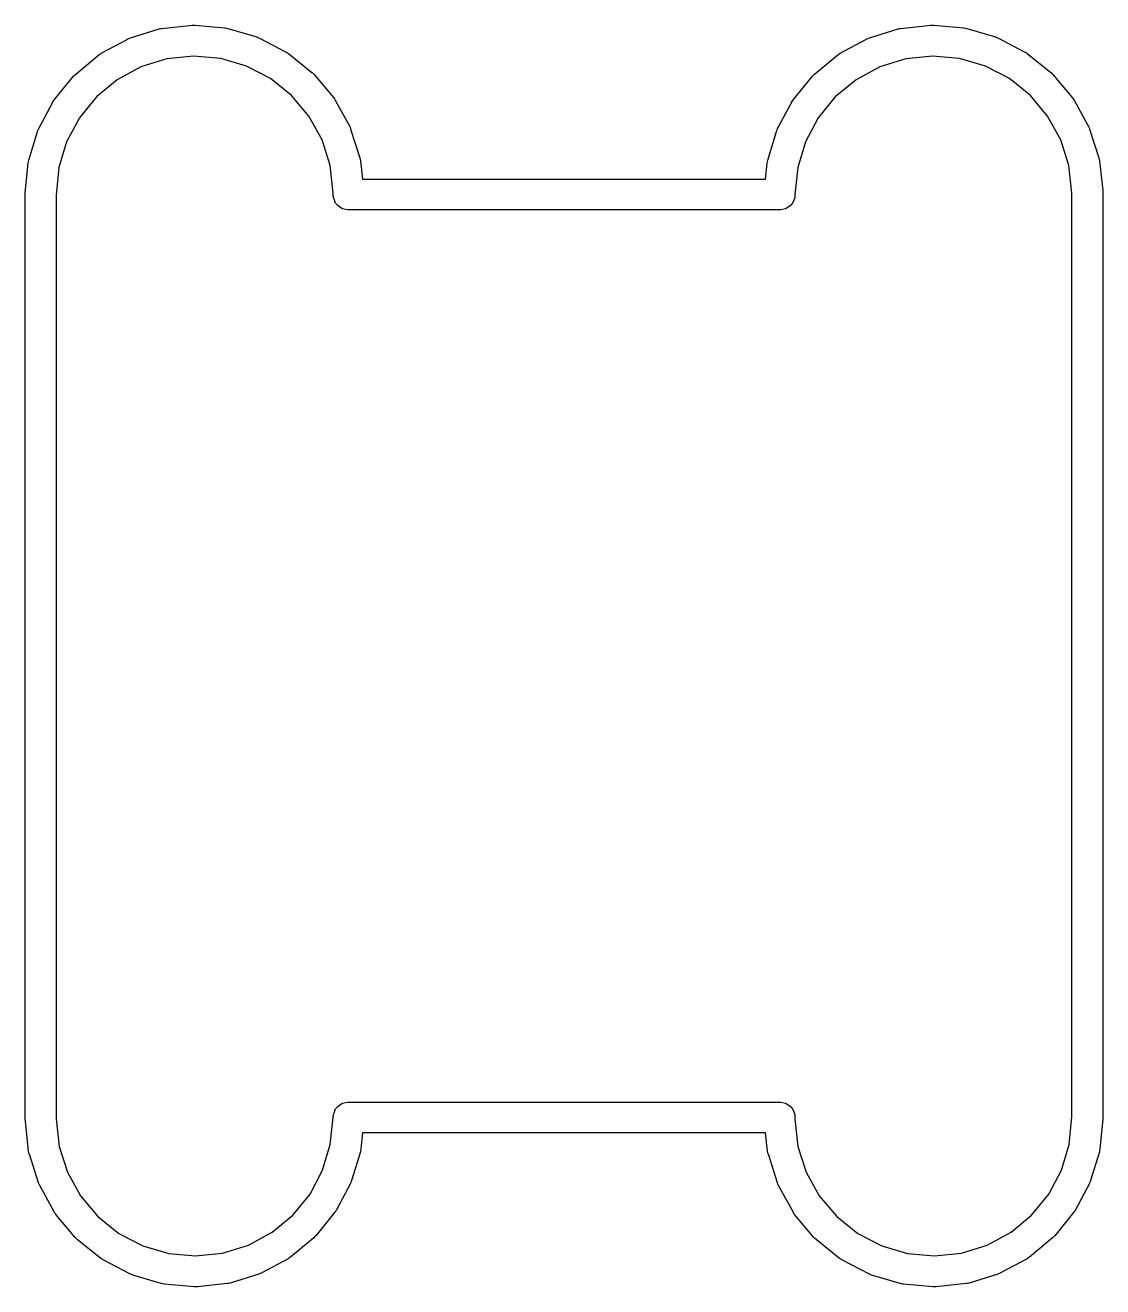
# Model space of a CAD drawing. Extents: x 95 to 260, y -129 to -48.
# Drawn here: x 143.506 to 147.006, y -94.601 to -90.501 of the extents above; entities that cross this region are included whole.
import ezdxf

# ---------------------------------------------------------------- set-up
doc = ezdxf.new("R2010")
doc.units = 0
doc.layers.add('BLACK', color=7, linetype='CONTINUOUS')

msp = doc.modelspace()

# ---------------------------------------------------------------- linework, layer by layer
at = {"layer": 'BLACK', "linetype": 'CONTINUOUS'}
for p, q in [((143.848, -90.5426), (143.941, -90.5137)), ((143.941, -90.5137), (143.942, -90.5135)), ((143.941, -90.5137), (143.941, -90.5137)), ((143.942, -90.5135), (143.946, -90.5126)), ((143.946, -90.5126), (143.95, -90.5117)), ((143.95, -90.5117), (144.048, -90.5015)), ((144.048, -90.5015), (144.048, -90.5015)), ((144.048, -90.5015), (144.048, -90.5015)), ((144.048, -90.5015), (144.053, -90.5015)), ((144.053, -90.5015), (144.057, -90.5015)), ((144.057, -90.5015), (144.154, -90.5103)), ((144.154, -90.5103), (144.154, -90.5103)), ((144.154, -90.5103), (144.154, -90.5103)), ((144.154, -90.5103), (144.155, -90.5104)), ((144.155, -90.5104), (144.16, -90.5113)), ((144.16, -90.5113), (144.164, -90.5121)), ((144.164, -90.5121), (144.258, -90.5397)), ((146.248, -90.5426), (146.341, -90.5137)), ((146.341, -90.5137), (146.342, -90.5135)), ((146.341, -90.5137), (146.341, -90.5137)), ((146.342, -90.5135), (146.346, -90.5126)), ((146.346, -90.5126), (146.35, -90.5117)), ((146.35, -90.5117), (146.448, -90.5015)), ((146.448, -90.5015), (146.448, -90.5015)), ((146.448, -90.5015), (146.448, -90.5015)), ((146.448, -90.5015), (146.453, -90.5015)), ((146.453, -90.5015), (146.457, -90.5015)), ((146.457, -90.5015), (146.554, -90.5103)), ((146.554, -90.5103), (146.554, -90.5103)), ((146.554, -90.5103), (146.554, -90.5103)), ((146.554, -90.5103), (146.555, -90.5104)), ((146.555, -90.5104), (146.56, -90.5113)), ((146.56, -90.5113), (146.564, -90.5121)), ((146.564, -90.5121), (146.658, -90.5397)), ((143.753, -90.5927), (143.839, -90.5463)), ((143.839, -90.546), (143.843, -90.5443)), ((143.839, -90.5463), (143.839, -90.546)), ((143.839, -90.5463), (143.839, -90.5463)), ((143.839, -90.5463), (143.839, -90.5463)), ((143.843, -90.5443), (143.848, -90.5426)), ((144.258, -90.5397), (144.258, -90.5399)), ((144.258, -90.5399), (144.262, -90.5416)), ((144.262, -90.5416), (144.267, -90.5433)), ((144.267, -90.5433), (144.353, -90.5886)), ((146.153, -90.5927), (146.239, -90.5463)), ((146.239, -90.546), (146.243, -90.5443)), ((146.239, -90.5463), (146.239, -90.546)), ((146.239, -90.5463), (146.239, -90.5463)), ((146.239, -90.5463), (146.239, -90.5463)), ((146.243, -90.5443), (146.248, -90.5426)), ((146.658, -90.5397), (146.658, -90.5399)), ((146.658, -90.5399), (146.662, -90.5416)), ((146.662, -90.5416), (146.667, -90.5433)), ((146.667, -90.5433), (146.753, -90.5886)), ((143.67, -90.6604), (143.745, -90.5982)), ((143.745, -90.5978), (143.749, -90.5953)), ((143.745, -90.5982), (143.745, -90.5978)), ((143.745, -90.5982), (143.745, -90.5982)), ((143.745, -90.5982), (143.745, -90.5982)), ((143.749, -90.5953), (143.753, -90.5927)), ((144.353, -90.5886), (144.353, -90.5886)), ((144.353, -90.5886), (144.353, -90.5886)), ((144.353, -90.5886), (144.354, -90.5889)), ((144.354, -90.5889), (144.358, -90.5914)), ((144.358, -90.5914), (144.361, -90.5939)), ((144.361, -90.5939), (144.437, -90.655)), ((146.07, -90.6604), (146.145, -90.5982)), ((146.145, -90.5978), (146.149, -90.5953)), ((146.145, -90.5982), (146.145, -90.5978)), ((146.145, -90.5982), (146.145, -90.5982)), ((146.145, -90.5982), (146.145, -90.5982)), ((146.149, -90.5953), (146.153, -90.5927)), ((146.753, -90.5886), (146.753, -90.5886)), ((146.753, -90.5886), (146.753, -90.5886)), ((146.753, -90.5886), (146.754, -90.5889)), ((146.754, -90.5889), (146.758, -90.5914)), ((146.758, -90.5914), (146.761, -90.5939)), ((146.761, -90.5939), (146.837, -90.655)), ((143.882, -90.6366), (143.805, -90.6784)), ((143.966, -90.6107), (143.882, -90.6366)), ((144.053, -90.6015), (143.966, -90.6107)), ((144.141, -90.6095), (144.053, -90.6015)), ((144.225, -90.6342), (144.141, -90.6095)), ((144.303, -90.6749), (144.225, -90.6342)), ((146.282, -90.6366), (146.205, -90.6784)), ((146.366, -90.6107), (146.282, -90.6366)), ((146.453, -90.6015), (146.366, -90.6107)), ((146.541, -90.6095), (146.453, -90.6015)), ((146.625, -90.6342), (146.541, -90.6095)), ((146.703, -90.6749), (146.625, -90.6342)), ((143.601, -90.743), (143.663, -90.6673)), ((143.663, -90.6668), (143.666, -90.6637)), ((143.663, -90.6673), (143.663, -90.6668)), ((143.666, -90.6637), (143.67, -90.6604)), ((143.805, -90.6784), (143.737, -90.7343)), ((144.371, -90.7299), (144.303, -90.6749)), ((144.437, -90.655), (144.438, -90.6555)), ((144.438, -90.6555), (144.441, -90.6587)), ((144.441, -90.6587), (144.444, -90.6619)), ((144.444, -90.6619), (144.507, -90.7366)), ((146.001, -90.743), (146.063, -90.6673)), ((146.063, -90.6668), (146.066, -90.6637)), ((146.063, -90.6673), (146.063, -90.6668)), ((146.066, -90.6637), (146.07, -90.6604)), ((146.205, -90.6784), (146.137, -90.7343)), ((146.771, -90.7299), (146.703, -90.6749)), ((146.837, -90.655), (146.838, -90.6555)), ((146.838, -90.6555), (146.841, -90.6587)), ((146.841, -90.6587), (146.844, -90.6619)), ((146.844, -90.6619), (146.907, -90.7366)), ((143.55, -90.8372), (143.596, -90.7511)), ((143.596, -90.7505), (143.598, -90.7468)), ((143.596, -90.7511), (143.596, -90.7505)), ((143.596, -90.7511), (143.596, -90.7511)), ((143.596, -90.7511), (143.596, -90.7511)), ((143.598, -90.7468), (143.601, -90.743)), ((143.737, -90.7343), (143.682, -90.8024)), ((144.427, -90.7971), (144.371, -90.7299)), ((144.507, -90.7366), (144.508, -90.7372)), ((144.508, -90.7372), (144.51, -90.7409)), ((144.51, -90.7409), (144.513, -90.7447)), ((144.513, -90.7447), (144.56, -90.8302)), ((145.95, -90.8372), (145.996, -90.7511)), ((145.996, -90.7505), (145.998, -90.7468)), ((145.996, -90.7511), (145.996, -90.7505)), ((145.996, -90.7511), (145.996, -90.7511)), ((145.996, -90.7511), (145.996, -90.7511)), ((145.998, -90.7468), (146.001, -90.743)), ((146.137, -90.7343), (146.082, -90.8024)), ((146.827, -90.7971), (146.771, -90.7299)), ((146.907, -90.7366), (146.908, -90.7372)), ((146.908, -90.7372), (146.91, -90.7409)), ((146.91, -90.7409), (146.913, -90.7447)), ((146.913, -90.7447), (146.96, -90.8302)), ((143.682, -90.8024), (143.64, -90.8799)), ((144.47, -90.8741), (144.427, -90.7971)), ((146.082, -90.8024), (146.04, -90.8799)), ((146.87, -90.8741), (146.827, -90.7971)), ((143.546, -90.8456), (143.548, -90.8415)), ((143.548, -90.8415), (143.55, -90.8372)), ((144.56, -90.8302), (144.56, -90.8302)), ((144.56, -90.8302), (144.56, -90.8302)), ((144.56, -90.8302), (144.56, -90.8308)), ((144.56, -90.8308), (144.562, -90.835)), ((144.562, -90.835), (144.563, -90.8392)), ((144.563, -90.8392), (144.593, -90.9322)), ((145.946, -90.8456), (145.948, -90.8415)), ((145.948, -90.8415), (145.95, -90.8372)), ((146.96, -90.8302), (146.96, -90.8302)), ((146.96, -90.8302), (146.96, -90.8302)), ((146.96, -90.8302), (146.96, -90.8308)), ((146.96, -90.8308), (146.962, -90.835)), ((146.962, -90.835), (146.963, -90.8392)), ((146.963, -90.8392), (146.993, -90.9322)), ((143.518, -90.9397), (143.546, -90.8463)), ((143.546, -90.8463), (143.546, -90.8456)), ((143.64, -90.8799), (143.615, -90.9639)), ((144.496, -90.9577), (144.47, -90.8741)), ((145.918, -90.9397), (145.946, -90.8463)), ((145.946, -90.8463), (145.946, -90.8456)), ((146.04, -90.8799), (146.015, -90.9639)), ((146.896, -90.9577), (146.87, -90.8741)), ((143.506, -91.0464), (143.516, -90.9493)), ((143.516, -90.9486), (143.517, -90.9442)), ((143.516, -90.9492), (143.516, -90.9486)), ((143.516, -90.9493), (143.516, -90.9492)), ((143.516, -90.9493), (143.516, -90.9493)), ((143.517, -90.9442), (143.518, -90.9397)), ((143.615, -90.9639), (143.606, -91.0537)), ((144.506, -91.0472), (144.496, -90.9577)), ((144.593, -90.9322), (144.593, -90.9328)), ((144.593, -90.9328), (144.594, -90.9373)), ((144.594, -90.9373), (144.595, -90.9417)), ((144.595, -90.9417), (144.602, -91.0012)), ((145.911, -91.0012), (145.916, -90.9493)), ((145.916, -90.9486), (145.917, -90.9442)), ((145.916, -90.9492), (145.916, -90.9486)), ((145.916, -90.9493), (145.916, -90.9492)), ((145.916, -90.9493), (145.916, -90.9493)), ((145.917, -90.9442), (145.918, -90.9397)), ((146.015, -90.9639), (146.006, -91.0512)), ((146.906, -91.0472), (146.896, -90.9577)), ((146.993, -90.9322), (146.993, -90.9328)), ((146.993, -90.9328), (146.994, -90.9373)), ((146.994, -90.9373), (146.995, -90.9417)), ((146.995, -90.9417), (147.006, -91.0387)), ((144.602, -91.0012), (145.911, -91.0012)), ((143.506, -91.0488), (143.506, -91.0464)), ((143.506, -91.0464), (143.506, -91.0464)), ((143.506, -94.0537), (143.506, -91.0488)), ((144.506, -91.049), (144.506, -91.0472)), ((144.506, -91.0512), (144.506, -91.049)), ((146.906, -91.0515), (146.906, -91.0472)), ((147.006, -91.0387), (147.006, -91.0394)), ((147.006, -91.0394), (147.006, -91.0417)), ((147.006, -91.0417), (147.006, -91.0439)), ((147.006, -91.0439), (147.006, -91.0486)), ((147.006, -91.0486), (147.006, -91.0488)), ((147.006, -91.0488), (147.006, -94.0537)), ((143.606, -91.0537), (143.606, -94.051)), ((144.507, -91.0611), (144.506, -91.0512)), ((144.51, -91.0705), (144.507, -91.0611)), ((144.514, -91.0792), (144.51, -91.0705)), ((144.521, -91.0868), (144.514, -91.0792)), ((144.528, -91.093), (144.521, -91.0868)), ((145.992, -91.0868), (145.984, -91.093)), ((145.998, -91.0792), (145.992, -91.0868)), ((146.003, -91.0705), (145.998, -91.0792)), ((146.006, -91.0611), (146.003, -91.0705)), ((146.006, -91.0512), (146.006, -91.0512)), ((146.006, -91.0512), (146.006, -91.0611)), ((146.906, -94.0488), (146.906, -91.0515)), ((144.537, -91.0977), (144.528, -91.093)), ((144.546, -91.1005), (144.537, -91.0977)), ((144.554, -91.1012), (144.546, -91.1005)), ((145.959, -91.1012), (144.554, -91.1012)), ((145.966, -91.1005), (145.959, -91.1012)), ((145.975, -91.0977), (145.966, -91.1005)), ((145.984, -91.093), (145.975, -91.0977)), ((144.546, -94.002), (144.554, -94.0012)), ((144.554, -94.0012), (145.959, -94.0012)), ((145.959, -94.0012), (145.966, -94.002)), ((144.506, -94.0512), (144.507, -94.0414)), ((144.507, -94.0414), (144.51, -94.032)), ((144.51, -94.032), (144.514, -94.0233)), ((144.514, -94.0233), (144.521, -94.0157)), ((144.521, -94.0157), (144.528, -94.0095)), ((144.528, -94.0095), (144.537, -94.0048)), ((144.537, -94.0048), (144.546, -94.002)), ((145.966, -94.002), (145.975, -94.0048)), ((145.975, -94.0048), (145.984, -94.0095)), ((145.984, -94.0095), (145.992, -94.0157)), ((145.992, -94.0157), (145.998, -94.0233)), ((145.998, -94.0233), (146.003, -94.032)), ((146.003, -94.032), (146.006, -94.0414)), ((146.006, -94.0414), (146.006, -94.0512)), ((143.506, -94.0539), (143.506, -94.0537)), ((143.506, -94.0586), (143.506, -94.0539)), ((143.507, -94.0608), (143.506, -94.0586)), ((143.507, -94.0631), (143.507, -94.0608)), ((143.507, -94.0638), (143.507, -94.0631)), ((143.517, -94.1608), (143.507, -94.0638)), ((143.606, -94.051), (143.606, -94.0553)), ((143.606, -94.0553), (143.616, -94.1448)), ((144.497, -94.1386), (144.506, -94.0513)), ((144.506, -94.0513), (144.506, -94.0512)), ((146.006, -94.0512), (146.006, -94.0535)), ((146.006, -94.0535), (146.006, -94.0553)), ((146.006, -94.0553), (146.016, -94.1448)), ((146.897, -94.1386), (146.906, -94.0488)), ((147.006, -94.0561), (146.996, -94.1532)), ((147.006, -94.0537), (147.006, -94.0561)), ((147.006, -94.0561), (147.006, -94.0561)), ((144.602, -94.1012), (144.596, -94.1532)), ((145.911, -94.1012), (144.602, -94.1012)), ((145.917, -94.1608), (145.911, -94.1012)), ((143.518, -94.1652), (143.517, -94.1608)), ((143.519, -94.1697), (143.518, -94.1652)), ((143.616, -94.1448), (143.643, -94.2284)), ((144.472, -94.2226), (144.497, -94.1386)), ((144.595, -94.1628), (144.566, -94.2562)), ((144.596, -94.1539), (144.595, -94.1583)), ((144.595, -94.1583), (144.595, -94.1628)), ((144.596, -94.1532), (144.596, -94.1532)), ((144.596, -94.1532), (144.596, -94.1533)), ((144.596, -94.1533), (144.596, -94.1539)), ((145.918, -94.1652), (145.917, -94.1608)), ((145.919, -94.1697), (145.918, -94.1652)), ((146.016, -94.1448), (146.043, -94.2284)), ((146.872, -94.2226), (146.897, -94.1386)), ((146.995, -94.1628), (146.966, -94.2562)), ((146.996, -94.1539), (146.995, -94.1583)), ((146.995, -94.1583), (146.995, -94.1628)), ((146.996, -94.1532), (146.996, -94.1532)), ((146.996, -94.1532), (146.996, -94.1533)), ((146.996, -94.1533), (146.996, -94.1539)), ((143.52, -94.1703), (143.519, -94.1697)), ((143.549, -94.2633), (143.52, -94.1703)), ((145.92, -94.1703), (145.919, -94.1697)), ((145.949, -94.2633), (145.92, -94.1703)), ((143.643, -94.2284), (143.685, -94.3053)), ((144.431, -94.3001), (144.472, -94.2226)), ((146.043, -94.2284), (146.085, -94.3053)), ((146.831, -94.3001), (146.872, -94.2226)), ((143.551, -94.2675), (143.549, -94.2633)), ((143.553, -94.2717), (143.551, -94.2675)), ((143.553, -94.2723), (143.553, -94.2717)), ((143.6, -94.3578), (143.553, -94.2723)), ((144.563, -94.2653), (144.517, -94.3514)), ((144.564, -94.2611), (144.563, -94.2653)), ((144.566, -94.2569), (144.564, -94.2611)), ((144.566, -94.2562), (144.566, -94.2569)), ((145.951, -94.2675), (145.949, -94.2633)), ((145.953, -94.2717), (145.951, -94.2675)), ((145.953, -94.2723), (145.953, -94.2717)), ((146, -94.3578), (145.953, -94.2723)), ((146.963, -94.2653), (146.917, -94.3514)), ((146.964, -94.2611), (146.963, -94.2653)), ((146.966, -94.2569), (146.964, -94.2611)), ((146.966, -94.2562), (146.966, -94.2569)), ((143.685, -94.3053), (143.742, -94.3726)), ((144.375, -94.3682), (144.431, -94.3001)), ((146.085, -94.3053), (146.142, -94.3726)), ((146.775, -94.3682), (146.831, -94.3001)), ((143.602, -94.3616), (143.6, -94.3578)), ((143.605, -94.3653), (143.602, -94.3616)), ((143.605, -94.3659), (143.605, -94.3653)), ((143.668, -94.4406), (143.605, -94.3659)), ((144.308, -94.4241), (144.375, -94.3682)), ((144.511, -94.3595), (144.45, -94.4352)), ((144.514, -94.3557), (144.511, -94.3595)), ((144.517, -94.352), (144.514, -94.3557)), ((144.517, -94.3514), (144.517, -94.352)), ((146.002, -94.3616), (146, -94.3578)), ((146.005, -94.3653), (146.002, -94.3616)), ((146.005, -94.3659), (146.005, -94.3653)), ((146.068, -94.4406), (146.005, -94.3659)), ((146.708, -94.4241), (146.775, -94.3682)), ((146.911, -94.3595), (146.85, -94.4352)), ((146.914, -94.3557), (146.911, -94.3595)), ((146.917, -94.352), (146.914, -94.3557)), ((146.917, -94.3514), (146.917, -94.352)), ((143.742, -94.3726), (143.81, -94.4276)), ((146.142, -94.3726), (146.21, -94.4276)), ((143.671, -94.4438), (143.668, -94.4406)), ((143.675, -94.447), (143.671, -94.4438)), ((143.675, -94.4475), (143.675, -94.447)), ((143.751, -94.5086), (143.675, -94.4475)), ((143.81, -94.4276), (143.888, -94.4683)), ((144.231, -94.4659), (144.308, -94.4241)), ((144.443, -94.4421), (144.368, -94.5043)), ((144.446, -94.4388), (144.443, -94.4421)), ((144.449, -94.4357), (144.446, -94.4388)), ((144.45, -94.4352), (144.449, -94.4357)), ((144.45, -94.4352), (144.45, -94.4352)), ((144.45, -94.4352), (144.45, -94.4352)), ((146.071, -94.4438), (146.068, -94.4406)), ((146.075, -94.447), (146.071, -94.4438)), ((146.075, -94.4475), (146.075, -94.447)), ((146.151, -94.5086), (146.075, -94.4475)), ((146.21, -94.4276), (146.288, -94.4683)), ((146.631, -94.4659), (146.708, -94.4241)), ((146.843, -94.4421), (146.768, -94.5043)), ((146.846, -94.4388), (146.843, -94.4421)), ((146.849, -94.4357), (146.846, -94.4388)), ((146.85, -94.4352), (146.849, -94.4357)), ((146.85, -94.4352), (146.85, -94.4352)), ((146.85, -94.4352), (146.85, -94.4352)), ((143.888, -94.4683), (143.972, -94.493)), ((143.972, -94.493), (144.059, -94.501)), ((144.059, -94.501), (144.147, -94.4918)), ((144.147, -94.4918), (144.231, -94.4659)), ((146.288, -94.4683), (146.372, -94.493)), ((146.372, -94.493), (146.459, -94.501)), ((146.459, -94.501), (146.547, -94.4918)), ((146.547, -94.4918), (146.631, -94.4659)), ((143.755, -94.5111), (143.751, -94.5086)), ((143.759, -94.5136), (143.755, -94.5111)), ((143.759, -94.5139), (143.759, -94.5136)), ((143.846, -94.5592), (143.759, -94.5139)), ((143.759, -94.5139), (143.759, -94.5139)), ((143.759, -94.5139), (143.759, -94.5139)), ((144.36, -94.5098), (144.274, -94.5562)), ((144.363, -94.5072), (144.36, -94.5098)), ((144.367, -94.5047), (144.363, -94.5072)), ((144.368, -94.5043), (144.367, -94.5047)), ((146.155, -94.5111), (146.151, -94.5086)), ((146.159, -94.5136), (146.155, -94.5111)), ((146.159, -94.5139), (146.159, -94.5136)), ((146.246, -94.5592), (146.159, -94.5139)), ((146.159, -94.5139), (146.159, -94.5139)), ((146.159, -94.5139), (146.159, -94.5139)), ((146.76, -94.5098), (146.674, -94.5562)), ((146.763, -94.5072), (146.76, -94.5098)), ((146.767, -94.5047), (146.763, -94.5072)), ((146.768, -94.5043), (146.767, -94.5047)), ((143.85, -94.5608), (143.846, -94.5592)), ((143.854, -94.5626), (143.85, -94.5608)), ((143.855, -94.5628), (143.854, -94.5626)), ((143.948, -94.5904), (143.855, -94.5628)), ((144.265, -94.5599), (144.172, -94.5888)), ((144.269, -94.5582), (144.265, -94.5599)), ((144.273, -94.5565), (144.269, -94.5582)), ((144.274, -94.5562), (144.273, -94.5565)), ((144.274, -94.5562), (144.274, -94.5562)), ((144.274, -94.5562), (144.274, -94.5562)), ((146.25, -94.5608), (146.246, -94.5592)), ((146.254, -94.5626), (146.25, -94.5608)), ((146.255, -94.5628), (146.254, -94.5626)), ((146.348, -94.5904), (146.255, -94.5628)), ((146.665, -94.5599), (146.572, -94.5888)), ((146.669, -94.5582), (146.665, -94.5599)), ((146.673, -94.5565), (146.669, -94.5582)), ((146.674, -94.5562), (146.673, -94.5565)), ((146.674, -94.5562), (146.674, -94.5562)), ((146.674, -94.5562), (146.674, -94.5562)), ((143.953, -94.5912), (143.948, -94.5904)), ((143.957, -94.5921), (143.953, -94.5912)), ((143.958, -94.5922), (143.957, -94.5921)), ((144.055, -94.601), (143.958, -94.5922)), ((143.958, -94.5922), (143.958, -94.5922)), ((144.06, -94.601), (144.055, -94.601)), ((144.064, -94.601), (144.06, -94.601)), ((144.065, -94.601), (144.064, -94.601)), ((144.162, -94.5908), (144.065, -94.601)), ((144.065, -94.601), (144.065, -94.601)), ((144.166, -94.5899), (144.162, -94.5908)), ((144.171, -94.589), (144.166, -94.5899)), ((144.172, -94.5888), (144.171, -94.589)), ((144.172, -94.5888), (144.172, -94.5888)), ((146.353, -94.5912), (146.348, -94.5904)), ((146.357, -94.5921), (146.353, -94.5912)), ((146.358, -94.5922), (146.357, -94.5921)), ((146.455, -94.601), (146.358, -94.5922)), ((146.358, -94.5922), (146.358, -94.5922)), ((146.46, -94.601), (146.455, -94.601)), ((146.464, -94.601), (146.46, -94.601)), ((146.465, -94.601), (146.464, -94.601)), ((146.562, -94.5908), (146.465, -94.601)), ((146.465, -94.601), (146.465, -94.601)), ((146.566, -94.5899), (146.562, -94.5908)), ((146.571, -94.589), (146.566, -94.5899)), ((146.572, -94.5888), (146.571, -94.589)), ((146.572, -94.5888), (146.572, -94.5888))]:
    msp.add_line(p, q, dxfattribs=at)

doc.saveas('drawing.dxf')
